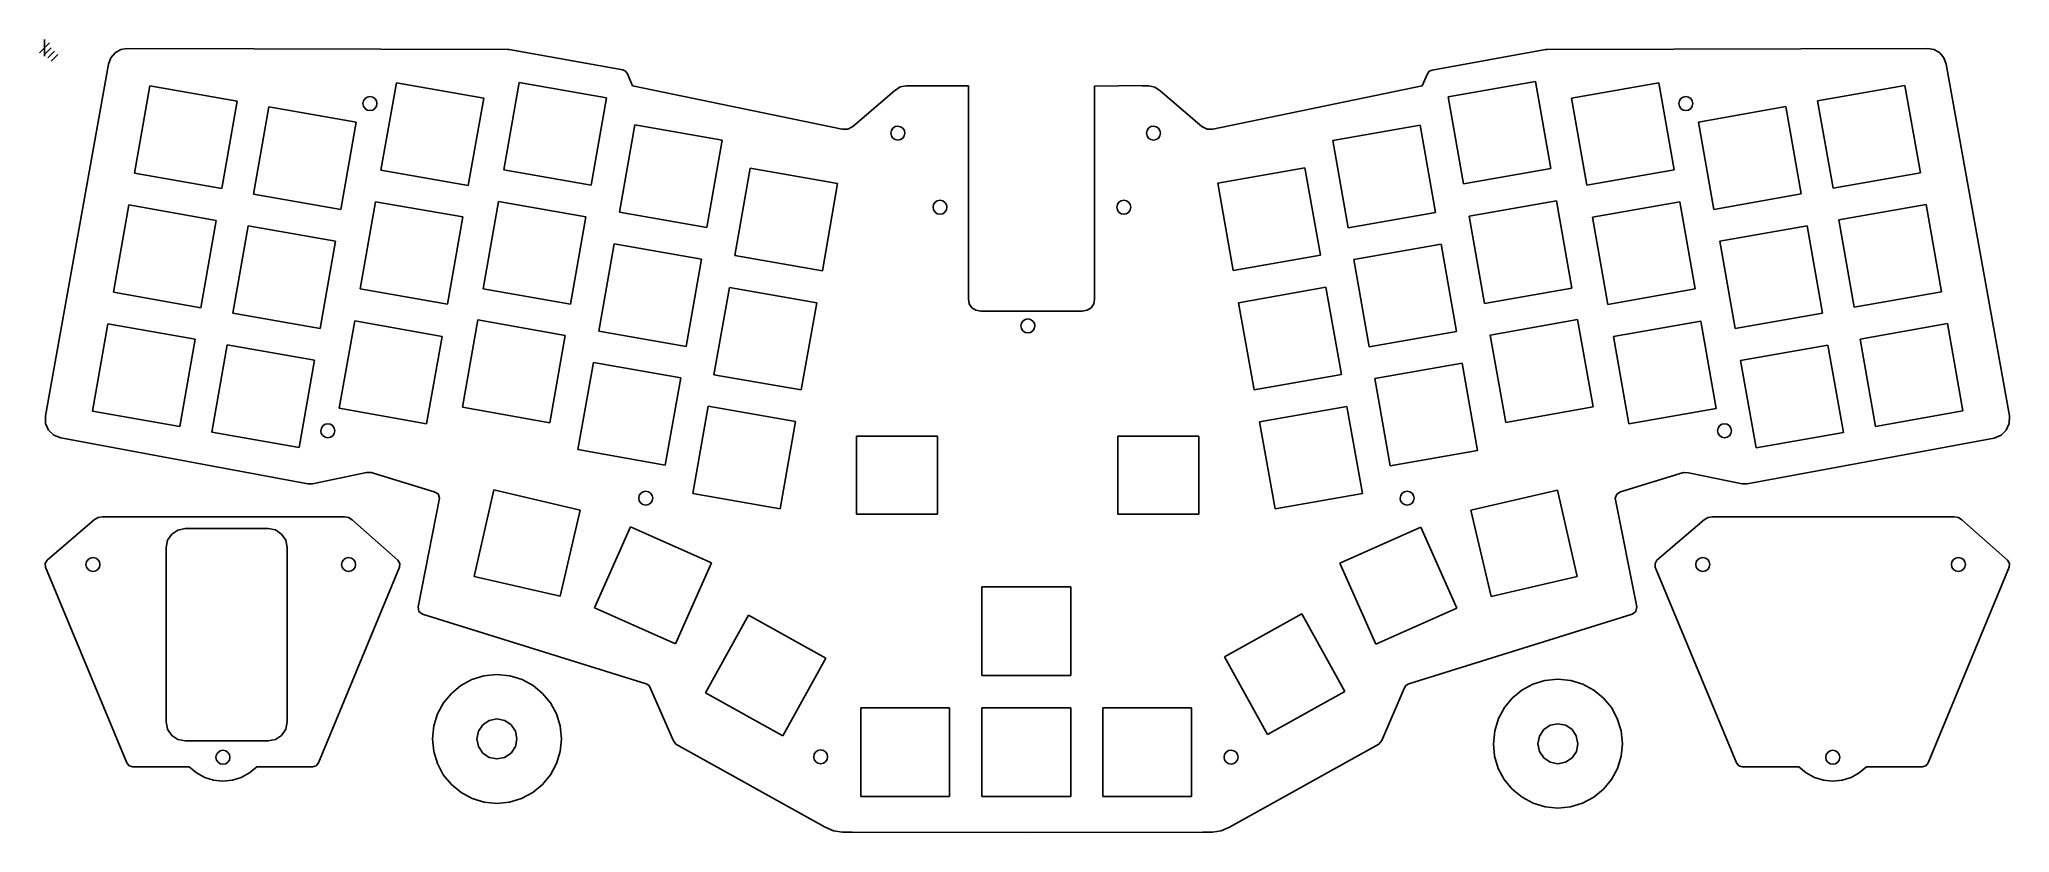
# Model space of a CAD drawing. Extents: x -1 to 310, y 0 to 125.
import ezdxf

# ---------------------------------------------------------------- set-up
doc = ezdxf.new("R2010")
doc.units = 0

msp = doc.modelspace()

# ---------------------------------------------------------------- linework, layer by layer
at = {"layer": 'Layer 1'}
for p, q in [((0.793749, 124.587749), (-0.793749, 123.000251)), ((0, 125.116915), (0, 122.471085)), ((1.058332, 123.794), (0, 122.735668)), ((10.091682, 121.223402), (0.14777, 65.779506)), ((1.587498, 123.264834), (0.529166, 122.206502)), ((2.116664, 122.735668), (1.058332, 121.677336)), ((10.458262, 122.214518), (10.091679, 121.223328)), ((11.122619, 122.997611), (10.458262, 122.214518)), ((12.01151, 123.51129), (11.122619, 122.997611)), ((13.05169, 123.694237), (12.01151, 123.51129)), ((72.981395, 123.543795), (13.051678, 123.694343)), ((73.223605, 123.520247), (72.981289, 123.543874)), ((91.082841, 120.296039), (73.223489, 123.520247)), ((236.441037, 123.510722), (218.583008, 120.284926)), ((236.685099, 123.532947), (236.441005, 123.510854)), ((296.613321, 123.682966), (236.684983, 123.532947)), ((297.653476, 123.500276), (296.612791, 123.683061)), ((298.543189, 122.986784), (297.653476, 123.500276)), ((299.208112, 122.204021), (298.543189, 122.986784)), ((299.574428, 121.213422), (299.208112, 122.204021)), ((309.519679, 65.768129), (299.574004, 121.213348)), ((52.977361, 104.489798), (55.432691, 118.248114)), ((55.432691, 118.248114), (69.191007, 115.835117)), ((72.366003, 104.574467), (74.779, 118.332783)), ((74.779, 118.332783), (88.537314, 115.919786)), ((91.526917, 120.094617), (91.08283, 120.295975)), ((91.822986, 119.706188), (91.526917, 120.094617)), ((92.64441, 117.793348), (91.82288, 119.706283)), ((217.841911, 119.695171), (217.02038, 117.7825)), ((218.138074, 120.0836), (217.841879, 119.695266)), ((218.58305, 120.285053), (218.138074, 120.0836)), ((221.125152, 116.046788), (234.883468, 118.502118)), ((234.883468, 118.502118), (237.296465, 104.743802)), ((240.513794, 115.877452), (254.27211, 118.290447)), ((254.27211, 118.290447), (256.685107, 104.532131)), ((14.200104, 104.024277), (16.613101, 117.782593)), ((16.613074, 117.782453), (30.37139, 115.369456)), ((30.37139, 115.369456), (27.958393, 101.61114)), ((50.175182, 115.00216), (50.262573, 115.429919)), ((50.260588, 114.573774), (50.175182, 115.00216)), ((50.262573, 115.429919), (50.499131, 115.778932)), ((50.499131, 115.778932), (50.84941, 116.013843)), ((50.84941, 116.013843), (51.277964, 116.099298)), ((51.277964, 116.099298), (51.705723, 116.011907)), ((51.705723, 116.011907), (52.054736, 115.775349)), ((52.054736, 115.775349), (52.289647, 115.42507)), ((52.375102, 114.996516), (52.287662, 114.568553)), ((52.289647, 115.42507), (52.375102, 114.996516)), ((52.375102, 114.996516), (52.375102, 114.996516)), ((69.191007, 115.835117), (66.735677, 102.076801)), ((88.537314, 115.919786), (86.124319, 102.16147)), ((125.637116, 110.952555), (92.64441, 117.793348)), ((133.912479, 117.025793), (127.34447, 111.393615)), ((134.777284, 117.614366), (133.912511, 117.025729)), ((135.717686, 117.814144), (134.777284, 117.614366)), ((136.744311, 117.81134), (135.717729, 117.81425)), ((145.530316, 117.778454), (136.693164, 117.80004)), ((145.531247, 117.76992), (145.531247, 84.199534)), ((165.424634, 84.199534), (165.424634, 117.76992)), ((172.93318, 117.833051), (165.42963, 117.757408)), ((173.948385, 117.802873), (172.922067, 117.800492)), ((174.888279, 117.603356), (173.948448, 117.802968)), ((175.753624, 117.016077), (174.888279, 117.603356)), ((182.320055, 111.382502), (175.753634, 117.016003)), ((217.02038, 117.7825), (184.028997, 110.943294)), ((223.538149, 102.3308), (221.125152, 116.046788)), ((242.926791, 102.119136), (240.513794, 115.877452)), ((257.438915, 115.00216), (257.52575, 115.429919)), ((257.524326, 114.573774), (257.438915, 115.00216)), ((257.52575, 115.429919), (257.762371, 115.778932)), ((257.762371, 115.778932), (258.112961, 116.013843)), ((258.112961, 116.013843), (258.541697, 116.099298)), ((258.541697, 116.099298), (258.96946, 116.011907)), ((258.96946, 116.011907), (259.318473, 115.775349)), ((259.318473, 115.775349), (259.553385, 115.42507)), ((259.638844, 114.996516), (259.551961, 114.568553)), ((259.553385, 115.42507), (259.638844, 114.996516)), ((259.638844, 114.996516), (259.638844, 114.996516)), ((279.291052, 115.411784), (293.049368, 117.824786)), ((281.746409, 101.653468), (279.291052, 115.411784)), ((293.049368, 117.824786), (295.504725, 104.06647)), ((32.953722, 100.722138), (35.366717, 114.480454)), ((35.366717, 114.480454), (49.125033, 112.067457)), ((49.125033, 112.067457), (46.712038, 98.309141)), ((50.495416, 114.223481), (50.260588, 114.573774)), ((50.844412, 113.986745), (50.495416, 114.223481)), ((51.27232, 113.899026), (50.844412, 113.986745)), ((51.700726, 113.984486), (51.27232, 113.899026)), ((52.051021, 114.219436), (51.700726, 113.984486)), ((52.287662, 114.568553), (52.051021, 114.219436)), ((257.759157, 114.223481), (257.524326, 114.573774)), ((258.108154, 113.986745), (257.759157, 114.223481)), ((258.536062, 113.899026), (258.108154, 113.986745)), ((258.964653, 113.984486), (258.536062, 113.899026)), ((259.315259, 114.219436), (258.964653, 113.984486)), ((259.551961, 114.568553), (259.315259, 114.219436)), ((260.537409, 112.067457), (274.295725, 114.522788)), ((262.950459, 98.309141), (260.537409, 112.067457)), ((274.295725, 114.522788), (276.708775, 100.764472)), ((90.569311, 97.885808), (92.982305, 111.644124)), ((92.982305, 111.644124), (106.740621, 109.231128)), ((106.740621, 109.231128), (104.327627, 95.472812)), ((126.542043, 110.974758), (125.637201, 110.952597)), ((127.344587, 111.39354), (126.542043, 110.974758)), ((133.331304, 110.350262), (133.418695, 110.778021)), ((133.416709, 109.921876), (133.331304, 110.350262)), ((133.651538, 109.571583), (133.416709, 109.921876)), ((133.418695, 110.778021), (133.655253, 111.127034)), ((134.000534, 109.334847), (133.651538, 109.571583)), ((133.655253, 111.127034), (134.005532, 111.361945)), ((134.428442, 109.247128), (134.000534, 109.334847)), ((134.005532, 111.361945), (134.434086, 111.4474)), ((134.856847, 109.332588), (134.428442, 109.247128)), ((134.434086, 111.4474), (134.861845, 111.360009)), ((135.207143, 109.567538), (134.856847, 109.332588)), ((134.861845, 111.360009), (135.210858, 111.123451)), ((135.443783, 109.916655), (135.207143, 109.567538)), ((135.210858, 111.123451), (135.445769, 110.773172)), ((135.531224, 110.344618), (135.443783, 109.916655)), ((135.445769, 110.773172), (135.531224, 110.344618)), ((135.531224, 110.344618), (135.531224, 110.344618)), ((173.598524, 110.350262), (173.685915, 110.778021)), ((173.68393, 109.921876), (173.598524, 110.350262)), ((173.918758, 109.571583), (173.68393, 109.921876)), ((173.685915, 110.778021), (173.922473, 111.127034)), ((174.267754, 109.334847), (173.918758, 109.571583)), ((173.922473, 111.127034), (174.272752, 111.361945)), ((174.695662, 109.247128), (174.267754, 109.334847)), ((174.272752, 111.361945), (174.701306, 111.4474)), ((175.124068, 109.332588), (174.695662, 109.247128)), ((174.701306, 111.4474), (175.129065, 111.360009)), ((175.474363, 109.567538), (175.124068, 109.332588)), ((175.129065, 111.360009), (175.478078, 111.123451)), ((175.711004, 109.916655), (175.474363, 109.567538)), ((175.478078, 111.123451), (175.712989, 110.773172)), ((175.798444, 110.344618), (175.711004, 109.916655)), ((175.712989, 110.773172), (175.798444, 110.344618)), ((175.798444, 110.344618), (175.798444, 110.344618)), ((183.12371, 110.964027), (182.320024, 111.382618)), ((184.028933, 110.943199), (183.12371, 110.964027)), ((202.964183, 109.188794), (216.722491, 111.601789)), ((205.377177, 95.430478), (202.964183, 109.188794)), ((216.722491, 111.601789), (219.135488, 97.843473)), ((27.958393, 101.61114), (14.200077, 104.024137)), ((66.735677, 102.076801), (52.977361, 104.489798)), ((86.124319, 102.16147), (72.366003, 104.574467)), ((108.772635, 91.070148), (111.185629, 104.828464)), ((111.185629, 104.828464), (124.943945, 102.415467)), ((124.943945, 102.415467), (122.530951, 88.657151)), ((184.8032, 102.457803), (198.519175, 104.870797)), ((187.216197, 88.699487), (184.8032, 102.457803)), ((198.519175, 104.870797), (200.974513, 91.112481)), ((237.296465, 104.743802), (223.538149, 102.3308)), ((256.685107, 104.532131), (242.926791, 102.119136)), ((295.504725, 104.06647), (281.746409, 101.653468)), ((46.712038, 98.309141), (32.953722, 100.722138)), ((49.717704, 85.778488), (52.130701, 99.536804)), ((52.130701, 99.536804), (65.889017, 97.123807)), ((69.106346, 85.820821), (71.519343, 99.579137)), ((71.519343, 99.579137), (85.277651, 97.166143)), ((140.051457, 99.08927), (140.288015, 99.438283)), ((140.288015, 99.438283), (140.638294, 99.673194)), ((140.638294, 99.673194), (141.066848, 99.758649)), ((141.066848, 99.758649), (141.494608, 99.671258)), ((141.494608, 99.671258), (141.84362, 99.4347)), ((141.84362, 99.4347), (142.078531, 99.084421)), ((169.007421, 99.08927), (169.243979, 99.438283)), ((169.243979, 99.438283), (169.594258, 99.673194)), ((169.594258, 99.673194), (170.022812, 99.758649)), ((170.022812, 99.758649), (170.450571, 99.671258)), ((170.450571, 99.671258), (170.799584, 99.4347)), ((170.799584, 99.4347), (171.034495, 99.084421)), ((224.427148, 97.250809), (238.185464, 99.663806)), ((238.185464, 99.663806), (240.598461, 85.90549)), ((243.858123, 97.081474), (257.616439, 99.536804)), ((257.616439, 99.536804), (260.029436, 85.778488)), ((276.708775, 100.764472), (262.950459, 98.309141)), ((10.898083, 85.270491), (13.311083, 99.028807)), ((13.311083, 99.028807), (27.069399, 96.573479)), ((27.069399, 96.573479), (24.656402, 82.815163)), ((65.889017, 97.123807), (63.47602, 83.365491)), ((85.277651, 97.166143), (82.864654, 83.407827)), ((104.327627, 95.472812), (90.569311, 97.885808)), ((139.964066, 98.661511), (140.051457, 99.08927)), ((140.049472, 98.233125), (139.964066, 98.661511)), ((140.284301, 97.882832), (140.049472, 98.233125)), ((140.633297, 97.646096), (140.284301, 97.882832)), ((141.061205, 97.558377), (140.633297, 97.646096)), ((141.48961, 97.643838), (141.061205, 97.558377)), ((141.839905, 97.878787), (141.48961, 97.643838)), ((142.076546, 98.227904), (141.839905, 97.878787)), ((142.163986, 98.655867), (142.076546, 98.227904)), ((142.078531, 99.084421), (142.163986, 98.655867)), ((142.163986, 98.655867), (142.163986, 98.655867)), ((168.92003, 98.661511), (169.007421, 99.08927)), ((169.005435, 98.233125), (168.92003, 98.661511)), ((169.240264, 97.882832), (169.005435, 98.233125)), ((169.58926, 97.646096), (169.240264, 97.882832)), ((170.017168, 97.558377), (169.58926, 97.646096)), ((170.445573, 97.643838), (170.017168, 97.558377)), ((170.795869, 97.878787), (170.445573, 97.643838)), ((171.032509, 98.227904), (170.795869, 97.878787)), ((171.11995, 98.655867), (171.032509, 98.227904)), ((171.034495, 99.084421), (171.11995, 98.655867)), ((171.11995, 98.655867), (171.11995, 98.655867)), ((219.135488, 97.843473), (205.377177, 95.430478)), ((226.840145, 83.492493), (224.427148, 97.250809)), ((246.27112, 83.323158), (243.858123, 97.081474)), ((282.635408, 96.658146), (296.393724, 99.113476)), ((285.048405, 82.89983), (282.635408, 96.658146)), ((296.393724, 99.113476), (298.806721, 85.35516)), ((29.651724, 81.968493), (32.064726, 95.726809)), ((32.064726, 95.726809), (45.823042, 93.313814)), ((45.823042, 93.313814), (43.41004, 79.555498)), ((263.881765, 93.313814), (277.640081, 95.726809)), ((266.294762, 79.555498), (263.881765, 93.313814)), ((277.640081, 95.726809), (280.053078, 81.968493)), ((87.309646, 79.132163), (89.722659, 92.890479)), ((89.722659, 92.890479), (103.480975, 90.477484)), ((103.480975, 90.477484), (101.067962, 76.719168)), ((122.530951, 88.657151), (108.772635, 91.070148)), ((200.974513, 91.112481), (187.216197, 88.699487)), ((206.266173, 90.435149), (220.02446, 92.848146)), ((208.679168, 76.676833), (206.266173, 90.435149)), ((220.02446, 92.848146), (222.437457, 79.08983)), ((24.656402, 82.815163), (10.898083, 85.270491)), ((63.47602, 83.365491), (49.717704, 85.778488)), ((82.864654, 83.407827), (69.106346, 85.820821)), ((105.4283, 72.274177), (107.883623, 86.032493)), ((107.883623, 86.032493), (121.641939, 83.619496)), ((145.531247, 84.199534), (145.68363, 83.445095)), ((165.272332, 83.445095), (165.424634, 84.199534)), ((188.105191, 83.619496), (201.863507, 86.074826)), ((201.863507, 86.074826), (204.318845, 72.316502)), ((240.598461, 85.90549), (226.840145, 83.492493)), ((260.029436, 85.778488), (246.27112, 83.323158)), ((298.806721, 85.35516), (285.048405, 82.89983)), ((43.41004, 79.555498), (29.651724, 81.968493)), ((46.415705, 66.982517), (48.871036, 80.740833)), ((48.871036, 80.740833), (62.629352, 78.285502)), ((65.846683, 67.151852), (68.259678, 80.910161)), ((68.259678, 80.910161), (82.017986, 78.454833)), ((121.641939, 83.619496), (119.186616, 69.861182)), ((145.68363, 83.445095), (146.099656, 82.830331)), ((146.099656, 82.830331), (146.717636, 82.41653)), ((146.717636, 82.41653), (147.475884, 82.264977)), ((147.475884, 82.264977), (163.480515, 82.264977)), ((153.895633, 80.381675), (154.132191, 80.730688)), ((154.132191, 80.730688), (154.48247, 80.965599)), ((154.48247, 80.965599), (154.911024, 81.051054)), ((154.911024, 81.051054), (155.338783, 80.963663)), ((155.338783, 80.963663), (155.687796, 80.727105)), ((155.687796, 80.727105), (155.922707, 80.376826)), ((163.480515, 82.264977), (164.238683, 82.41653)), ((164.238683, 82.41653), (164.856485, 82.830331)), ((164.856485, 82.830331), (165.272332, 83.445095)), ((190.560529, 69.861182), (188.105191, 83.619496)), ((227.729117, 78.497166), (241.487433, 80.952496)), ((241.487433, 80.952496), (243.94279, 67.19418)), ((247.160119, 78.285502), (260.918435, 80.698499)), ((260.918435, 80.698499), (263.331432, 66.940176)), ((280.053078, 81.968493), (266.294762, 79.555498)), ((7.553754, 66.516848), (10.009084, 80.275164)), ((10.009084, 80.275164), (23.7674, 77.862167)), ((23.7674, 77.862167), (21.31207, 64.103851)), ((62.629352, 78.285502), (60.174021, 64.527179)), ((82.017986, 78.454833), (79.604999, 64.696517)), ((101.067962, 76.719168), (87.309646, 79.132163)), ((153.808242, 79.953916), (153.895633, 80.381675)), ((153.893648, 79.52553), (153.808242, 79.953916)), ((154.128476, 79.175237), (153.893648, 79.52553)), ((154.477472, 78.938501), (154.128476, 79.175237)), ((154.90538, 78.850782), (154.477472, 78.938501)), ((155.333786, 78.936242), (154.90538, 78.850782)), ((155.684081, 79.171192), (155.333786, 78.936242)), ((155.920722, 79.520309), (155.684081, 79.171192)), ((156.008162, 79.948272), (155.920722, 79.520309)), ((155.922707, 80.376826), (156.008162, 79.948272)), ((156.008162, 79.948272), (156.008162, 79.948272)), ((222.437457, 79.08983), (208.679168, 76.676833)), ((230.184474, 64.738858), (227.729117, 78.497166)), ((249.573116, 64.527179), (247.160119, 78.285502)), ((285.979737, 77.862167), (299.738053, 80.317497)), ((288.392734, 64.103851), (285.979737, 77.862167)), ((299.738053, 80.317497), (302.15105, 66.559173)), ((26.349733, 63.214857), (28.762728, 76.973166)), ((28.762728, 76.973166), (42.521044, 74.560176)), ((42.521044, 74.560176), (40.108049, 60.80186)), ((267.141427, 74.517835), (280.899743, 76.930832)), ((269.596784, 60.759519), (267.141427, 74.517835)), ((280.899743, 76.930832), (283.3551, 63.172516)), ((84.007655, 60.463189), (86.462993, 74.179177)), ((86.462993, 74.179177), (100.221309, 71.766183)), ((100.221309, 71.766183), (97.765971, 58.007867)), ((119.186616, 69.861182), (105.4283, 72.274177)), ((204.318845, 72.316502), (190.560529, 69.861182)), ((209.568166, 71.681513), (223.326482, 74.09451)), ((211.981163, 57.923197), (209.568166, 71.681513)), ((223.326482, 74.09451), (225.739479, 60.336194)), ((0.14777, 65.779516), (0.173457, 64.587929)), ((21.31207, 64.103851), (7.553754, 66.516848)), ((60.174021, 64.527179), (46.415705, 66.982517)), ((79.604999, 64.696517), (65.846683, 67.151852)), ((102.126294, 53.562859), (104.539307, 67.321175)), ((104.539307, 67.321175), (118.297623, 64.908178)), ((191.407181, 64.865853), (205.165497, 67.278847)), ((205.165497, 67.278847), (207.620836, 53.520531)), ((243.94279, 67.19418), (230.184474, 64.738858)), ((263.331432, 66.940176), (249.573116, 64.527179)), ((302.15105, 66.559173), (288.392734, 64.103851)), ((309.492044, 64.576681), (309.518515, 65.768086)), ((309.519679, 65.768129), (309.519679, 65.768129)), ((0.173457, 64.587929), (0.638523, 63.535524)), ((0.638523, 63.535524), (1.464548, 62.734533)), ((1.464548, 62.734533), (2.573112, 62.297181)), ((2.573115, 62.297064), (41.480672, 55.058074)), ((40.108049, 60.80186), (26.349733, 63.214857)), ((43.52886, 63.440224), (43.616251, 63.867984)), ((43.614265, 63.011838), (43.52886, 63.440224)), ((43.849094, 62.661546), (43.614265, 63.011838)), ((43.616251, 63.867984), (43.852809, 64.216996)), ((44.19809, 62.424809), (43.849094, 62.661546)), ((43.852809, 64.216996), (44.203088, 64.451908)), ((44.625998, 62.337091), (44.19809, 62.424809)), ((44.203088, 64.451908), (44.631642, 64.537363)), ((45.054403, 62.422551), (44.625998, 62.337091)), ((44.631642, 64.537363), (45.059401, 64.449972)), ((45.404699, 62.657501), (45.054403, 62.422551)), ((45.059401, 64.449972), (45.408414, 64.213414)), ((45.641339, 63.006618), (45.404699, 62.657501)), ((45.408414, 64.213414), (45.643325, 63.863135)), ((45.72878, 63.434581), (45.641339, 63.006618)), ((45.643325, 63.863135), (45.72878, 63.434581)), ((45.72878, 63.434581), (45.72878, 63.434581)), ((118.297623, 64.908178), (115.88461, 51.149862)), ((127.885088, 62.585357), (140.650177, 62.585357)), ((127.885088, 50.285351), (127.885088, 62.585357)), ((140.650177, 62.585357), (140.650177, 50.285351)), ((169.064288, 62.577866), (181.829378, 62.577866)), ((169.064288, 50.277863), (169.064288, 62.577866)), ((181.829378, 62.577866), (181.829378, 50.277863)), ((193.86252, 51.107537), (191.407181, 64.865853)), ((263.534916, 63.440224), (263.62175, 63.867984)), ((263.620326, 63.011838), (263.534916, 63.440224)), ((263.855157, 62.661546), (263.620326, 63.011838)), ((263.62175, 63.867984), (263.858372, 64.216996)), ((264.204154, 62.424809), (263.855157, 62.661546)), ((263.858372, 64.216996), (264.208961, 64.451908)), ((264.632062, 62.337091), (264.204154, 62.424809)), ((264.208961, 64.451908), (264.637698, 64.537363)), ((265.060653, 62.422551), (264.632062, 62.337091)), ((264.637698, 64.537363), (265.065461, 64.449972)), ((265.411259, 62.657501), (265.060653, 62.422551)), ((265.065461, 64.449972), (265.414474, 64.213414)), ((265.647962, 63.006618), (265.411259, 62.657501)), ((265.414474, 64.213414), (265.649385, 63.863135)), ((265.734844, 63.434581), (265.647962, 63.006618)), ((265.649385, 63.863135), (265.734844, 63.434581)), ((265.734844, 63.434581), (265.734844, 63.434581)), ((268.183877, 55.047226), (307.093453, 62.285952)), ((283.3551, 63.172516), (269.596784, 60.759519)), ((307.092818, 62.286005), (308.200852, 62.72346)), ((308.200852, 62.72346), (309.026708, 63.524412)), ((309.026708, 63.524412), (309.492044, 64.576681)), ((97.765971, 58.007867), (84.007655, 60.463189)), ((225.739479, 60.336194), (211.981163, 57.923197)), ((42.240026, 55.067863), (50.706417, 56.831573)), ((50.706533, 56.831616), (51.471326, 56.841511)), ((51.471326, 56.841628), (61.411181, 53.820619)), ((248.253874, 53.809771), (258.195316, 56.831573)), ((258.195316, 56.831616), (258.959855, 56.822223)), ((258.959961, 56.822313), (267.424524, 55.058074)), ((41.480757, 55.05819), (42.239962, 55.067847)), ((62.233769, 52.833989), (58.841021, 35.681602)), ((61.411096, 53.820703), (62.001232, 53.476089)), ((62.001232, 53.476089), (62.233801, 52.833915)), ((67.667014, 40.481876), (70.799677, 54.113197)), ((70.799677, 54.113197), (84.388655, 50.938201)), ((93.609122, 52.81456), (93.696513, 53.24232)), ((93.694528, 52.386175), (93.609122, 52.81456)), ((93.696513, 53.24232), (93.933071, 53.591333)), ((93.933071, 53.591333), (94.28335, 53.826244)), ((94.28335, 53.826244), (94.711904, 53.911699)), ((94.711904, 53.911699), (95.139663, 53.824308)), ((95.139663, 53.824308), (95.488676, 53.58775)), ((95.488676, 53.58775), (95.723587, 53.237471)), ((95.809042, 52.808917), (95.721602, 52.380954)), ((95.723587, 53.237471), (95.809042, 52.808917)), ((95.809042, 52.808917), (95.809042, 52.808917)), ((115.88461, 51.149862), (102.126294, 53.562859)), ((207.620836, 53.520531), (193.86252, 51.107537)), ((213.539283, 52.81456), (213.626674, 53.24232)), ((213.624689, 52.386175), (213.539283, 52.81456)), ((213.626674, 53.24232), (213.863232, 53.591333)), ((213.863232, 53.591333), (214.213511, 53.826244)), ((214.213511, 53.826244), (214.642065, 53.911699)), ((214.642065, 53.911699), (215.069824, 53.824308)), ((215.069824, 53.824308), (215.418837, 53.58775)), ((215.418837, 53.58775), (215.653748, 53.237471)), ((215.739203, 52.808917), (215.651763, 52.380954)), ((215.653748, 53.237471), (215.739203, 52.808917)), ((215.739203, 52.808917), (215.739203, 52.808917)), ((224.681147, 50.938201), (238.312437, 54.070869)), ((238.312437, 54.070869), (241.445126, 40.439548)), ((247.432333, 52.822993), (247.663676, 53.465739)), ((250.823769, 35.672077), (247.432344, 52.822876)), ((247.663676, 53.465739), (248.253768, 53.809781)), ((267.425688, 55.05819), (268.185147, 55.047263)), ((8.473967, 49.759975), (7.898347, 49.422503)), ((9.130831, 49.877255), (8.473967, 49.759975)), ((47.25764, 49.877255), (9.130831, 49.877255)), ((47.912181, 49.757541), (47.25764, 49.877255)), ((48.481866, 49.413719), (47.912181, 49.757541)), ((84.388655, 50.938201), (81.256003, 37.349221)), ((93.929356, 52.035882), (93.694528, 52.386175)), ((94.278352, 51.799145), (93.929356, 52.035882)), ((94.70626, 51.711427), (94.278352, 51.799145)), ((95.134666, 51.796887), (94.70626, 51.711427)), ((95.484961, 52.031837), (95.134666, 51.796887)), ((95.721602, 52.380954), (95.484961, 52.031837)), ((140.650177, 50.285351), (127.885088, 50.285351)), ((181.829378, 50.277863), (169.064288, 50.277863)), ((213.859517, 52.035882), (213.624689, 52.386175)), ((214.208513, 51.799145), (213.859517, 52.035882)), ((214.636421, 51.711427), (214.208513, 51.799145)), ((215.064827, 51.796887), (214.636421, 51.711427)), ((215.415122, 52.031837), (215.064827, 51.796887)), ((215.651763, 52.380954), (215.415122, 52.031837)), ((227.856143, 37.30688), (224.681147, 50.938201)), ((262.035537, 49.759975), (261.459917, 49.422503)), ((262.692401, 49.877255), (262.035537, 49.759975)), ((300.81921, 49.877255), (262.692401, 49.877255)), ((301.473751, 49.757541), (300.81921, 49.877255)), ((302.043436, 49.413719), (301.473751, 49.757541)), ((7.898347, 49.422503), (0.4368, 43.047193)), ((19.404298, 46.194233), (20.047222, 47.147817)), ((20.047222, 47.147817), (21.000806, 47.790741)), ((21.000806, 47.790741), (22.16854, 48.026496)), ((22.16854, 48.026496), (35.242482, 48.026496)), ((22.16854, 48.026496), (22.16854, 48.026496)), ((35.242482, 48.026496), (36.390531, 47.798134)), ((36.390531, 47.798134), (37.3638, 47.147817)), ((37.3638, 47.147817), (38.014117, 46.174548)), ((55.673126, 43.05081), (48.481866, 49.413719)), ((86.632313, 35.528887), (92.304976, 48.31354)), ((92.304976, 48.31354), (105.089626, 42.59854)), ((204.022515, 42.556212), (216.807157, 48.228871)), ((216.807157, 48.228871), (222.479817, 35.486546)), ((261.459917, 49.422503), (253.99837, 43.047193)), ((309.234696, 43.05081), (302.043436, 49.413719)), ((7.219726, 43.379784), (7.648279, 43.46524)), ((7.648279, 43.46524), (8.076039, 43.377849)), ((19.168544, 45.026499), (19.404298, 46.194233)), ((19.168544, 17.547889), (19.168544, 45.026499)), ((38.014117, 46.174548), (38.242479, 45.026499)), ((38.242479, 45.026499), (38.242479, 17.547889)), ((47.486763, 43.379784), (47.9155, 43.46524)), ((47.9155, 43.46524), (48.343262, 43.377849)), ((260.781296, 43.379784), (261.209849, 43.46524)), ((261.209849, 43.46524), (261.637609, 43.377849)), ((301.048333, 43.379784), (301.47707, 43.46524)), ((301.47707, 43.46524), (301.904832, 43.377849)), ((0.4368, 43.047193), (0.125869, 42.53948)), ((0.125869, 42.53948), (0.172735, 41.94597)), ((0.172735, 41.94597), (12.96263, 11.101394)), ((6.545497, 42.368101), (6.632889, 42.795861)), ((6.630903, 41.939715), (6.545497, 42.368101)), ((6.865732, 41.589423), (6.630903, 41.939715)), ((6.632889, 42.795861), (6.869447, 43.144873)), ((7.214728, 41.352686), (6.865732, 41.589423)), ((6.869447, 43.144873), (7.219726, 43.379784)), ((7.642636, 41.264967), (7.214728, 41.352686)), ((8.071041, 41.350428), (7.642636, 41.264967)), ((8.421337, 41.585378), (8.071041, 41.350428)), ((8.076039, 43.377849), (8.425051, 43.14129)), ((8.657977, 41.934495), (8.421337, 41.585378)), ((8.425051, 43.14129), (8.659963, 42.791011)), ((8.745418, 42.362458), (8.657977, 41.934495)), ((8.659963, 42.791011), (8.745418, 42.362458)), ((8.745418, 42.362458), (8.745418, 42.362458)), ((43.176765, 11.101394), (55.929957, 41.940286)), ((46.812718, 42.368101), (46.899552, 42.795861)), ((46.898128, 41.939715), (46.812718, 42.368101)), ((47.132959, 41.589423), (46.898128, 41.939715)), ((46.899552, 42.795861), (47.136174, 43.144873)), ((47.481956, 41.352686), (47.132959, 41.589423)), ((47.136174, 43.144873), (47.486763, 43.379784)), ((47.909864, 41.264967), (47.481956, 41.352686)), ((48.338455, 41.350428), (47.909864, 41.264967)), ((48.689061, 41.585378), (48.338455, 41.350428)), ((48.343262, 43.377849), (48.692276, 43.14129)), ((48.925763, 41.934495), (48.689061, 41.585378)), ((48.692276, 43.14129), (48.927187, 42.791011)), ((49.012646, 42.362458), (48.925763, 41.934495)), ((48.927187, 42.791011), (49.012646, 42.362458)), ((49.012646, 42.362458), (49.012646, 42.362458)), ((55.979142, 42.536622), (55.673126, 43.05081)), ((55.929957, 41.940286), (55.979142, 42.536622)), ((81.256003, 37.349221), (67.667014, 40.481876)), ((105.089626, 42.59854), (99.374641, 29.856228)), ((209.7375, 29.813902), (204.022515, 42.556212)), ((241.445126, 40.439548), (227.856143, 37.30688)), ((253.99837, 43.047193), (253.687439, 42.53948)), ((253.687439, 42.53948), (253.734305, 41.94597)), ((253.734305, 41.94597), (266.5242, 11.101394)), ((260.107067, 42.368101), (260.194459, 42.795861)), ((260.192473, 41.939715), (260.107067, 42.368101)), ((260.427302, 41.589423), (260.192473, 41.939715)), ((260.194459, 42.795861), (260.431017, 43.144873)), ((260.776298, 41.352686), (260.427302, 41.589423)), ((260.431017, 43.144873), (260.781296, 43.379784)), ((261.204206, 41.264967), (260.776298, 41.352686)), ((261.632611, 41.350428), (261.204206, 41.264967)), ((261.982907, 41.585378), (261.632611, 41.350428)), ((261.637609, 43.377849), (261.986621, 43.14129)), ((262.219547, 41.934495), (261.982907, 41.585378)), ((261.986621, 43.14129), (262.221533, 42.791011)), ((262.306988, 42.362458), (262.219547, 41.934495)), ((262.221533, 42.791011), (262.306988, 42.362458)), ((262.306988, 42.362458), (262.306988, 42.362458)), ((296.738335, 11.101394), (309.491527, 41.940286)), ((300.374288, 42.368101), (300.461122, 42.795861)), ((300.459698, 41.939715), (300.374288, 42.368101)), ((300.694529, 41.589423), (300.459698, 41.939715)), ((300.461122, 42.795861), (300.697744, 43.144873)), ((301.043526, 41.352686), (300.694529, 41.589423)), ((300.697744, 43.144873), (301.048333, 43.379784)), ((301.471434, 41.264967), (301.043526, 41.352686)), ((301.900025, 41.350428), (301.471434, 41.264967)), ((302.250631, 41.585378), (301.900025, 41.350428)), ((301.904832, 43.377849), (302.253846, 43.14129)), ((302.487333, 41.934495), (302.250631, 41.585378)), ((302.253846, 43.14129), (302.488757, 42.791011)), ((302.574216, 42.362458), (302.487333, 41.934495)), ((302.488757, 42.791011), (302.574216, 42.362458)), ((302.574216, 42.362458), (302.574216, 42.362458)), ((309.540712, 42.536622), (309.234696, 43.05081)), ((309.491527, 41.940286), (309.540712, 42.536622)), ((147.676911, 24.8609), (147.676911, 38.83088)), ((147.676911, 38.83088), (161.646891, 38.83088)), ((161.646891, 38.83088), (161.646891, 24.8609)), ((58.841127, 35.68157), (58.972223, 34.961862)), ((58.972223, 34.961862), (59.559184, 34.524094)), ((59.5591, 34.524051), (94.779066, 23.566082)), ((99.374641, 29.856228), (86.632313, 35.528887)), ((104.115963, 22.151573), (110.889299, 34.385888)), ((110.889299, 34.385888), (123.08127, 27.612569)), ((185.861532, 27.824233), (198.053522, 34.597552)), ((198.053522, 34.597552), (204.826839, 22.363237)), ((222.479817, 35.486546), (209.7375, 29.813902)), ((214.887312, 23.558144), (250.107278, 34.513204)), ((250.107204, 34.513172), (250.693213, 34.95094)), ((250.693213, 34.95094), (250.823737, 35.672172)), ((69.229109, 24.814644), (71.276363, 25.021025)), ((71.276363, 25.021025), (73.323617, 24.814644)), ((123.08127, 27.612569), (116.307953, 15.378238)), ((161.646891, 24.8609), (147.676911, 24.8609)), ((192.634852, 15.589917), (185.861532, 27.824233)), ((62.852931, 20.542321), (64.093352, 22.045724)), ((64.093352, 22.045724), (65.596754, 23.286144)), ((65.596754, 23.286144), (67.32229, 24.222734)), ((67.32229, 24.222734), (69.229109, 24.814644)), ((73.323617, 24.814644), (75.230437, 24.222734)), ((75.230437, 24.222734), (76.955972, 23.286144)), ((76.955972, 23.286144), (78.459374, 22.045724)), ((78.459374, 22.045724), (79.699795, 20.542321)), ((94.779034, 23.56736), (95.231725, 23.300197)), ((95.231725, 23.300197), (95.485915, 22.839751)), ((95.486031, 22.838479), (99.031708, 14.654926)), ((116.307953, 15.378238), (104.115963, 22.151573)), ((204.826839, 22.363237), (192.634852, 15.589917)), ((210.633082, 14.644343), (214.179023, 22.827895)), ((214.178949, 22.828753), (214.43333, 23.289369)), ((214.43333, 23.289369), (214.887354, 23.557732)), ((231.20695, 21.297724), (232.710352, 22.538144)), ((232.710352, 22.538144), (234.435888, 23.474734)), ((234.435888, 23.474734), (236.342707, 24.066644)), ((236.342707, 24.066644), (238.389961, 24.273025)), ((238.389961, 24.273025), (240.437215, 24.066644)), ((240.437215, 24.066644), (242.344035, 23.474734)), ((242.344035, 23.474734), (244.06957, 22.538144)), ((244.06957, 22.538144), (245.572972, 21.297724)), ((61.324432, 16.909967), (61.916341, 18.816786)), ((61.916341, 18.816786), (62.852931, 20.542321)), ((79.699795, 20.542321), (80.636385, 18.816786)), ((80.636385, 18.816786), (81.228295, 16.909967)), ((128.584594, 19.780904), (142.554589, 19.780904)), ((128.584594, 5.810924), (128.584594, 19.780904)), ((142.554589, 19.780904), (142.554589, 5.810924)), ((147.676911, 5.810924), (147.676911, 19.780904)), ((147.676911, 19.780904), (161.646891, 19.780904)), ((161.646891, 19.780904), (161.646891, 5.810924)), ((166.726887, 5.810924), (166.726887, 19.780904)), ((166.726887, 19.780904), (180.696867, 19.780904)), ((180.696867, 19.780904), (180.696867, 5.810924)), ((229.029939, 18.068786), (229.966529, 19.794321)), ((229.966529, 19.794321), (231.20695, 21.297724)), ((245.572972, 21.297724), (246.813393, 19.794321)), ((246.813393, 19.794321), (247.749983, 18.068786)), ((19.404298, 16.380155), (19.168544, 17.547889)), ((20.047222, 15.426572), (19.404298, 16.380155)), ((38.014117, 16.399841), (37.3638, 15.426572)), ((38.242479, 17.547889), (38.014117, 16.399841)), ((61.118051, 14.862712), (61.324432, 16.909967)), ((68.126368, 14.862712), (68.366147, 16.068163)), ((68.366147, 16.068163), (69.048981, 17.090095)), ((69.048981, 17.090095), (70.070913, 17.772927)), ((70.070913, 17.772927), (71.276363, 18.012705)), ((71.276363, 18.012705), (72.502482, 17.765163)), ((72.502482, 17.765163), (73.503744, 17.090094)), ((73.503744, 17.090094), (74.178813, 16.088832)), ((74.178813, 16.088832), (74.426356, 14.862712)), ((81.228295, 16.909967), (81.434675, 14.862712)), ((228.231649, 14.114712), (228.43803, 16.161967)), ((228.43803, 16.161967), (229.029939, 18.068786)), ((235.479745, 15.320163), (236.162579, 16.342095)), ((236.162579, 16.342095), (237.184511, 17.024927)), ((237.184511, 17.024927), (238.389961, 17.264705)), ((238.389961, 17.264705), (239.61608, 17.017163)), ((239.61608, 17.017163), (240.617342, 16.342094)), ((240.617342, 16.342094), (241.292411, 15.340832)), ((247.749983, 18.068786), (248.341893, 16.161967)), ((248.341893, 16.161967), (248.548273, 14.114712)), ((21.000806, 14.783648), (20.047222, 15.426572)), ((22.16854, 14.547893), (21.000806, 14.783648)), ((35.242482, 14.547893), (22.16854, 14.547893)), ((27.109272, 12.399515), (27.345894, 12.748528)), ((27.345894, 12.748528), (27.696484, 12.983439)), ((27.696484, 12.983439), (28.12522, 13.068894)), ((28.12522, 13.068894), (28.552983, 12.981503)), ((28.552983, 12.981503), (28.901996, 12.744945)), ((28.901996, 12.744945), (29.136908, 12.394666)), ((36.390531, 14.776254), (35.242482, 14.547893)), ((37.3638, 15.426572), (36.390531, 14.776254)), ((61.315043, 12.871669), (61.118051, 14.862712)), ((61.891306, 10.975294), (61.315043, 12.871669)), ((68.366146, 13.65726), (68.126368, 14.862712)), ((69.048979, 12.635327), (68.366146, 13.65726)), ((70.070911, 11.952493), (69.048979, 12.635327)), ((73.503746, 12.635328), (72.481814, 11.952494)), ((74.186578, 13.657261), (73.503746, 12.635328)), ((74.426356, 14.862712), (74.186578, 13.657261)), ((74.426356, 14.862712), (74.426356, 14.862712)), ((81.237683, 12.871669), (80.661421, 10.975294)), ((81.434675, 14.862712), (81.237683, 12.871669)), ((81.434675, 14.862712), (81.434675, 14.862712)), ((99.03175, 14.655604), (99.461518, 14.052048)), ((99.461391, 14.051677), (122.99843, 0.981277)), ((121.168095, 12.047625), (121.255486, 12.475385)), ((121.255486, 12.475385), (121.492044, 12.824397)), ((121.492044, 12.824397), (121.842323, 13.059308)), ((121.842323, 13.059308), (122.270877, 13.144763)), ((122.270877, 13.144763), (122.698636, 13.057372)), ((122.698636, 13.057372), (123.047649, 12.820814)), ((123.047649, 12.820814), (123.28256, 12.470535)), ((123.28256, 12.470535), (123.368015, 12.041982)), ((185.811016, 12.005281), (185.898407, 12.433041)), ((185.898407, 12.433041), (186.134965, 12.782053)), ((186.134965, 12.782053), (186.485244, 13.016964)), ((186.485244, 13.016964), (186.913798, 13.10242)), ((186.667419, 0.968048), (210.204722, 14.041094)), ((186.913798, 13.10242), (187.341558, 13.015029)), ((187.341558, 13.015029), (187.69057, 12.77847)), ((187.69057, 12.77847), (187.925481, 12.428191)), ((187.925481, 12.428191), (188.010937, 11.999638)), ((210.204616, 14.040999), (210.633114, 14.644605)), ((228.428641, 12.123669), (228.231649, 14.114712)), ((235.239966, 14.114712), (235.479745, 15.320163)), ((235.479744, 12.90926), (235.239966, 14.114712)), ((236.162577, 11.887327), (235.479744, 12.90926)), ((241.300176, 12.909261), (240.617344, 11.887328)), ((241.292411, 15.340832), (241.539954, 14.114712)), ((241.539954, 14.114712), (241.300176, 12.909261)), ((241.539954, 14.114712), (241.539954, 14.114712)), ((248.548273, 14.114712), (248.351281, 12.123669)), ((248.548273, 14.114712), (248.548273, 14.114712)), ((280.670842, 12.399515), (280.907464, 12.748528)), ((280.907464, 12.748528), (281.258054, 12.983439)), ((281.258054, 12.983439), (281.68679, 13.068894)), ((281.68679, 13.068894), (282.114553, 12.981503)), ((282.114553, 12.981503), (282.463566, 12.744945)), ((282.463566, 12.744945), (282.698478, 12.394666)), ((12.96263, 11.101394), (13.348706, 10.631006)), ((13.348706, 10.631006), (13.931057, 10.454404)), ((13.931057, 10.454404), (22.798715, 10.454404)), ((22.798715, 10.454404), (23.943102, 9.507087)), ((23.943102, 9.507087), (25.238266, 8.808344)), ((27.022438, 11.971756), (27.109272, 12.399515)), ((27.107849, 11.54337), (27.022438, 11.971756)), ((27.34268, 11.193077), (27.107849, 11.54337)), ((27.691677, 10.956341), (27.34268, 11.193077)), ((28.119585, 10.868622), (27.691677, 10.956341)), ((28.548176, 10.954083), (28.119585, 10.868622)), ((28.898782, 11.189032), (28.548176, 10.954083)), ((29.135484, 11.538149), (28.898782, 11.189032)), ((29.222367, 11.966112), (29.135484, 11.538149)), ((29.136908, 12.394666), (29.222367, 11.966112)), ((29.222367, 11.966112), (29.222367, 11.966112)), ((31.006565, 8.808344), (32.30173, 9.507087)), ((32.30173, 9.507087), (33.446117, 10.454404)), ((33.446117, 10.454404), (42.20937, 10.454404)), ((42.20937, 10.454404), (42.79124, 10.63111)), ((42.79124, 10.63111), (43.176765, 11.101394)), ((62.824766, 9.226874), (61.891306, 10.975294)), ((71.276363, 11.712714), (70.070911, 11.952493)), ((72.481814, 11.952494), (71.276363, 11.712714)), ((80.661421, 10.975294), (79.72796, 9.226874)), ((121.253501, 11.619239), (121.168095, 12.047625)), ((121.488329, 11.268947), (121.253501, 11.619239)), ((121.837326, 11.03221), (121.488329, 11.268947)), ((122.265233, 10.944491), (121.837326, 11.03221)), ((122.693639, 11.029952), (122.265233, 10.944491)), ((123.043934, 11.264902), (122.693639, 11.029952)), ((123.280575, 11.614019), (123.043934, 11.264902)), ((123.368015, 12.041982), (123.280575, 11.614019)), ((123.368015, 12.041982), (123.368015, 12.041982)), ((185.896422, 11.576895), (185.811016, 12.005281)), ((186.131251, 11.226603), (185.896422, 11.576895)), ((186.480247, 10.989866), (186.131251, 11.226603)), ((186.908155, 10.902147), (186.480247, 10.989866)), ((187.33656, 10.987608), (186.908155, 10.902147)), ((187.686856, 11.222558), (187.33656, 10.987608)), ((187.923496, 11.571675), (187.686856, 11.222558)), ((188.010937, 11.999638), (187.923496, 11.571675)), ((188.010937, 11.999638), (188.010937, 11.999638)), ((229.004904, 10.227294), (228.428641, 12.123669)), ((229.938364, 8.478874), (229.004904, 10.227294)), ((237.184509, 11.204493), (236.162577, 11.887327)), ((238.389961, 10.964714), (237.184509, 11.204493)), ((239.595412, 11.204494), (238.389961, 10.964714)), ((240.617344, 11.887328), (239.595412, 11.204494)), ((247.775019, 10.227294), (246.841558, 8.478874)), ((248.351281, 12.123669), (247.775019, 10.227294)), ((266.5242, 11.101394), (266.910276, 10.631006)), ((266.910276, 10.631006), (267.492627, 10.454404)), ((267.492627, 10.454404), (276.360285, 10.454404)), ((276.360285, 10.454404), (277.504672, 9.507087)), ((277.504672, 9.507087), (278.799836, 8.808344)), ((280.584008, 11.971756), (280.670842, 12.399515)), ((280.669419, 11.54337), (280.584008, 11.971756)), ((280.90425, 11.193077), (280.669419, 11.54337)), ((281.253247, 10.956341), (280.90425, 11.193077)), ((281.681155, 10.868622), (281.253247, 10.956341)), ((282.109746, 10.954083), (281.681155, 10.868622)), ((282.460352, 11.189032), (282.109746, 10.954083)), ((282.697054, 11.538149), (282.460352, 11.189032)), ((282.783937, 11.966112), (282.697054, 11.538149)), ((282.698478, 12.394666), (282.783937, 11.966112)), ((282.783937, 11.966112), (282.783937, 11.966112)), ((284.568135, 8.808344), (285.8633, 9.507087)), ((285.8633, 9.507087), (287.007687, 10.454404)), ((287.007687, 10.454404), (295.77094, 10.454404)), ((295.77094, 10.454404), (296.35281, 10.63111)), ((296.35281, 10.63111), (296.738335, 11.101394)), ((25.238266, 8.808344), (26.64458, 8.374785)), ((26.64458, 8.374785), (28.122416, 8.223019)), ((28.122416, 8.223019), (29.600251, 8.374785)), ((29.600251, 8.374785), (31.006565, 8.808344)), ((64.093351, 7.679699), (62.824766, 9.226874)), ((65.640526, 6.411114), (64.093351, 7.679699)), ((67.388945, 5.477653), (65.640526, 6.411114)), ((76.912201, 6.411114), (75.163781, 5.477653)), ((78.459375, 7.679699), (76.912201, 6.411114)), ((79.72796, 9.226874), (78.459375, 7.679699)), ((231.206949, 6.931699), (229.938364, 8.478874)), ((232.754124, 5.663114), (231.206949, 6.931699)), ((245.572973, 6.931699), (244.025799, 5.663114)), ((246.841558, 8.478874), (245.572973, 6.931699)), ((278.799836, 8.808344), (280.20615, 8.374785)), ((280.20615, 8.374785), (281.683986, 8.223019)), ((281.683986, 8.223019), (283.161821, 8.374785)), ((283.161821, 8.374785), (284.568135, 8.808344)), ((69.28532, 4.90139), (67.388945, 5.477653)), ((71.276363, 4.704397), (69.28532, 4.90139)), ((73.267406, 4.90139), (71.276363, 4.704397)), ((75.163781, 5.477653), (73.267406, 4.90139)), ((142.554589, 5.810924), (128.584594, 5.810924)), ((161.646891, 5.810924), (147.676911, 5.810924)), ((180.696867, 5.810924), (166.726887, 5.810924)), ((234.502543, 4.729653), (232.754124, 5.663114)), ((236.398918, 4.15339), (234.502543, 4.729653)), ((238.389961, 3.956397), (236.398918, 4.15339)), ((240.381004, 4.15339), (238.389961, 3.956397)), ((242.277379, 4.729653), (240.381004, 4.15339)), ((244.025799, 5.663114), (242.277379, 4.729653)), ((122.998398, 0.979981), (124.289574, 0.386738)), ((124.289574, 0.386738), (125.696383, 0.182099)), ((125.696383, 0.182236), (127.234668, 0.176945)), ((127.234668, 0.176945), (154.832263, 0.110799)), ((154.832263, 0.100216), (182.431709, 0.166361)), ((154.832263, 0.110799), (154.832263, 0.100216)), ((182.431709, 0.166361), (183.969466, 0.171653)), ((183.969497, 0.171076), (185.375449, 0.376745)), ((185.375449, 0.376745), (186.667482, 0.968958))]:
    msp.add_line(p, q, dxfattribs=at)

doc.saveas('drawing.dxf')
